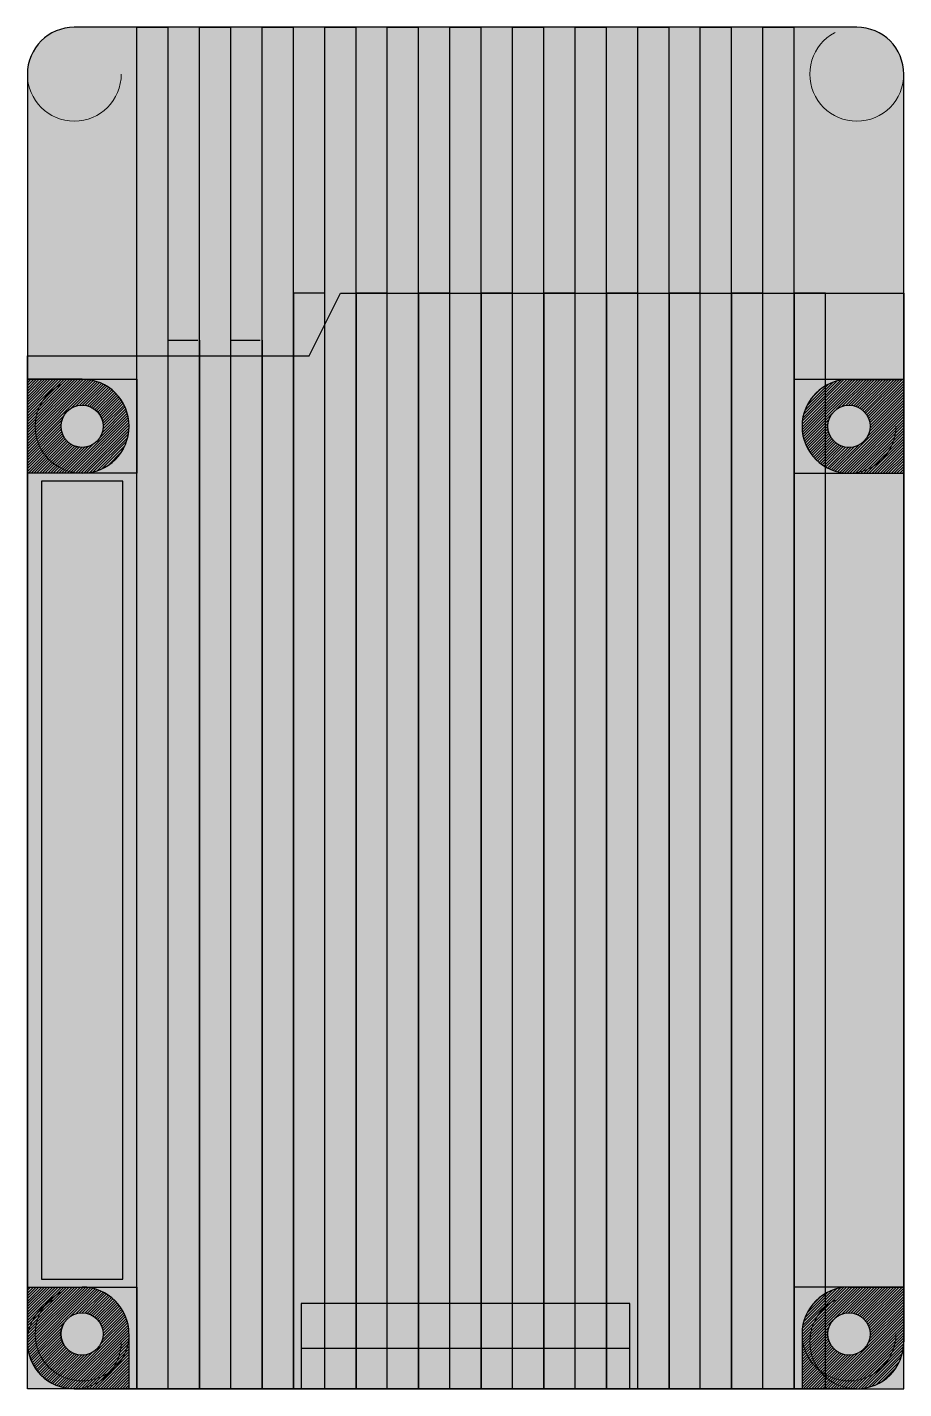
# Model space of a CAD drawing. Header units: millimetres. Extents: x -28 to 28, y 0 to 87.
import ezdxf

# ---------------------------------------------------------------- set-up
doc = ezdxf.new("R2010")
doc.units = ezdxf.units.MM
doc.linetypes.add('DASHED', pattern=[19.05, 12.7, -6.35])
doc.layers.get('0').update_dxf_attribs({"color": 2, "lineweight": 25, "true_color": 0xffff00})
for name, color, linetype, lineweight, true_color in [('0 fluting', 197, 'Continuous', 25, 0x3d3846), ('0 holders', 5, 'Continuous', 25, 0x0000ff), ('0 holes', 1, 'Continuous', 25, 0xff0000), ('1', 7, 'Continuous', 25, 0x000000), ('1 fluting', 197, 'Continuous', 25, 0x3d3846), ('gpio', 4, 'Continuous', 25, 0x00ffff), ('helper', 9, 'DASHED', 13, 0xbfbfbf), ('video', 6, 'Continuous', 25, 0xff00ff), ('video2', 30, 'Continuous', 25, 0xff7f00)]:
    doc.layers.add(name, color=color, linetype=linetype, lineweight=lineweight, true_color=true_color)
pattern_1 = [(45, (0, 0), (-0.08838835, 0.08838835), [])]

msp = doc.modelspace()

# ---------------------------------------------------------------- hatches: boundary and pattern name
h = msp.add_hatch(color=256)
edge = h.paths.add_edge_path()
edge.add_arc((24.5, 3.5), 1.35, 0, 360)
edge = h.paths.add_edge_path()
edge.add_arc((24.5, 61.5), 1.35, 0, 360)
edge = h.paths.add_edge_path()
edge.add_arc((-24.5, 3.5), 1.35, 0, 360)
edge = h.paths.add_edge_path()
edge.add_arc((25, 84), 3, 0, 90)
edge.add_line((25, 87), (-25, 87))
edge.add_arc((-25, 84), 3, 90, 180)
edge.add_line((-28, 84), (-28, 3))
edge.add_arc((-25, 3), 3, 180, 270)
edge.add_line((-25, 0), (25, 0))
edge.add_arc((25, 3), 3, 270, 0)
edge.add_line((28, 3), (28, 84))
edge = h.paths.add_edge_path()
edge.add_arc((-24.5, 61.5), 1.35, 0, 360)
at = {"layer": '0 fluting'}
for points in [[(-21, 0), (-21, 87), (-19, 87), (-19, 0)], [(-17, 0), (-17, 87), (-15, 87), (-15, 0)], [(-13, 0), (-13, 87), (-11, 87), (-11, 0)], [(-9, 0), (-9, 87), (-7, 87), (-7, 0)], [(-5, 0), (-5, 87), (-3, 87), (-3, 0)], [(-1, 0), (-1, 87), (1, 87), (1, 0)], [(3, 0), (3, 87), (5, 87), (5, 0)], [(7, 0), (7, 87), (9, 87), (9, 0)], [(11, 0), (11, 87), (13, 87), (13, 0)], [(15, 0), (15, 87), (17, 87), (17, 0)], [(19, 0), (19, 87), (21, 87), (21, 0)], [(-28, 64.506), (-21, 64.506), (-21, 58.5), (-28, 58.5)], [(28, 64.5), (21, 64.5), (21, 58.5), (28, 58.5)], [(-28, 6.502), (-21, 6.502), (-21, 0), (-28, 0)], [(21, 0), (28, 0), (28, 6.5), (21, 6.5)]]:
    msp.add_hatch(color=256, dxfattribs=at).paths.add_polyline_path(points)
at = {"layer": '0 holders'}
h = msp.add_hatch(dxfattribs=at)
h.set_pattern_fill('ANSI31', color=256, scale=0.5, style=0)
h.set_pattern_definition(pattern_1)
edge = h.paths.add_edge_path()
edge.add_line((-24.5, 64.506), (-28, 64.506))
edge.add_line((-28, 64.506), (-28, 58.506))
edge.add_line((-28, 58.506), (-24.5, 58.506))
edge.add_arc((-24.5, 61.506), 3, 270, 90)
edge = h.paths.add_edge_path()
edge.add_arc((-24.5, 61.506), 1.35, 0, 360)
h = msp.add_hatch(dxfattribs=at)
h.set_pattern_fill('ANSI31', color=256, scale=0.5, style=0)
h.set_pattern_definition(pattern_1)
edge = h.paths.add_edge_path()
edge.add_line((28, 64.5), (28, 58.5))
edge.add_line((28, 58.5), (24.5, 58.5))
edge.add_arc((24.5, 61.5), 3, 90, 270, ccw=False)
edge.add_line((24.5, 64.5), (28, 64.5))
edge = h.paths.add_edge_path()
edge.add_arc((24.5, 61.5), 1.35, 0, 360)
h = msp.add_hatch(dxfattribs=at)
h.set_pattern_fill('ANSI31', color=256, scale=0.5, style=0)
h.set_pattern_definition(pattern_1)
edge = h.paths.add_edge_path()
edge.add_line((-28, 6.502), (-24.508, 6.5))
edge.add_arc((-24.508, 3.5), 3, 0, 90, ccw=False)
edge.add_line((-21.508, 3.5), (-21.508, 0))
edge.add_line((-21.508, 0), (-25.008, 0))
edge.add_arc((-25.008, 3), 3, 180, 270, ccw=False)
edge.add_line((-28.008, 3), (-28, 6.502))
edge = h.paths.add_edge_path()
edge.add_arc((-24.508, 3.5), 1.35, 0, 360)
h = msp.add_hatch(dxfattribs=at)
h.set_pattern_fill('ANSI31', color=256, scale=0.5, style=0)
h.set_pattern_definition(pattern_1)
edge = h.paths.add_edge_path()
edge.add_arc((25, 3), 3, 270, 0)
edge.add_line((28, 3), (28, 6.5))
edge.add_line((28, 6.5), (24.5, 6.5))
edge.add_arc((24.5, 3.5), 3, 89.99999, 179.92161)
edge.add_line((21.5, 3.504), (21.5, 0))
edge.add_line((21.5, 0), (25, 0))
edge = h.paths.add_edge_path()
edge.add_arc((24.5, 3.5), 1.35, 0, 360)
at = {"layer": '1'}
h = msp.add_hatch(color=256, dxfattribs=at)
edge = h.paths.add_edge_path()
edge.add_arc((25, 3), 3, 270, 0)
edge.add_line((28, 3), (28, 70))
edge.add_line((28, 70), (-8, 70))
edge.add_line((-8, 70), (-10, 66))
edge.add_line((-10, 66), (-28, 66))
edge.add_line((-28, 66), (-28, 3))
edge.add_arc((-25, 3), 3, 180, 270)
edge.add_line((-25, 0), (25, 0))
at = {"layer": '1 fluting'}
for points in [[(-11, 70), (-11, 0), (-9, 0), (-9, 70)], [(-7, 70), (-7, 0), (-5, 0), (-5, 70)], [(-3, 70), (-3, 0), (-1, 0), (-1, 70)], [(1, 70), (1, 0), (3, 0), (3, 70)], [(5, 70), (5, 0), (7, 0), (7, 70)], [(9, 70), (9, 0), (11, 0), (11, 70)], [(13, 70), (13, 0), (15, 0), (15, 70)], [(17, 70), (17, 0), (19, 0), (19, 70)], [(21, 70), (21, 0), (23, 0), (23, 70)], [(-17, 0), (-19, 0), (-19, 67), (-17, 67)], [(-13, 0), (-15, 0), (-15, 67), (-13, 67)]]:
    msp.add_hatch(color=256, dxfattribs=at).paths.add_polyline_path(points)

# ---------------------------------------------------------------- linework, layer by layer
for p, q in [((25, 87), (-25, 87)), ((-28, 84), (-28, 3)), ((28, 3), (28, 84)), ((-25, 0), (25, 0))]:
    msp.add_line(p, q)
for centre, start, end in [((-25, 84), 90, 180), ((25, 84), 0, 90), ((-25, 3), 180, 270), ((25, 3), 270, 360)]:
    msp.add_arc(centre, 3, start, end)
at = {"layer": '0 fluting'}
for p, q in [((-21, 87), (-19, 87)), ((-21, 0), (-21, 87)), ((-19, 0), (-19, 87)), ((-17, 87), (-15, 87)), ((-17, 0), (-17, 87)), ((-15, 0), (-15, 87)), ((-13, 87), (-11, 87)), ((-13, 0), (-13, 87)), ((-11, 0), (-11, 87)), ((-9, 87), (-7, 87)), ((-9, 0), (-9, 87)), ((-7, 0), (-7, 87)), ((-5, 87), (-3, 87)), ((-5, 0), (-5, 87)), ((-3, 0), (-3, 87)), ((-1, 87), (1, 87)), ((-1, 0), (-1, 87)), ((1, 0), (1, 87)), ((3, 87), (5, 87)), ((3, 0), (3, 87)), ((5, 0), (5, 87)), ((7, 87), (9, 87)), ((7, 0), (7, 87)), ((9, 0), (9, 87)), ((11, 87), (13, 87)), ((11, 0), (11, 87)), ((13, 0), (13, 87)), ((15, 87), (17, 87)), ((15, 0), (15, 87)), ((17, 0), (17, 87)), ((19, 87), (21, 87)), ((19, 0), (19, 87)), ((21, 0), (21, 87)), ((-28, 64.506), (-21, 64.506)), ((-28, 58.5), (-28, 64.506)), ((-21, 64.506), (-21, 58.5)), ((28, 64.5), (21, 64.5)), ((21, 64.5), (21, 58.5)), ((28, 58.5), (28, 64.5)), ((-21, 58.5), (-28, 58.5)), ((21, 58.5), (28, 58.5)), ((-28, 6.502), (-21, 6.5)), ((-28, 0), (-28, 6.502)), ((-21, 6.5), (-21, 0)), ((28, 6.5), (21, 6.5)), ((21, 6.5), (21, 0)), ((28, 0), (28, 6.5)), ((-21, 0), (-28, 0)), ((-19, 0), (-21, 0)), ((-15, 0), (-17, 0)), ((-11, 0), (-13, 0)), ((-7, 0), (-9, 0)), ((-3, 0), (-5, 0)), ((1, 0), (-1, 0)), ((5, 0), (3, 0)), ((9, 0), (7, 0)), ((13, 0), (11, 0)), ((17, 0), (15, 0)), ((21, 0), (19, 0)), ((21, 0), (28, 0))]:
    msp.add_line(p, q, dxfattribs=at)
at = {"layer": '0 holders'}
for p, q in [((-24.5, 64.506), (-28, 64.506)), ((-28, 64.506), (-28, 58.506)), ((24.5, 64.5), (28, 64.5)), ((28, 64.5), (28, 58.5)), ((-24.5, 58.506), (-28, 58.506)), ((24.5, 58.5), (28, 58.5)), ((-28, 6.502), (-28.008, 3)), ((-28, 6.502), (-24.508, 6.5)), ((24.5, 6.5), (28, 6.5)), ((28, 6.5), (28, 3)), ((-21.508, 3.5), (-21.508, 0)), ((21.5, 3.504), (21.5, 0)), ((-25.008, 0), (-21.508, 0)), ((21.5, 0), (25, 0))]:
    msp.add_line(p, q, dxfattribs=at)
for centre in [(-24.5, 61.506), (24.5, 61.5), (-24.508, 3.5), (24.5, 3.5)]:
    msp.add_circle(centre, 1.35, dxfattribs=at)
for centre, start, end in [((-24.5, 61.506), 270, 90), ((24.5, 61.5), 90, 270), ((-24.508, 3.5), 360, 90), ((24.5, 3.5), 89.99999, 179.92161), ((-25.008, 3), 180, 270), ((25, 3), 270, 0)]:
    msp.add_arc(centre, 3, start, end, dxfattribs=at)
at = {"layer": '0 holes'}
for centre in [(-24.5, 61.5), (24.5, 61.5), (-24.5, 3.5), (24.5, 3.5)]:
    msp.add_circle(centre, 1.35, dxfattribs=at)
at = {"layer": '1'}
for p, q in [((-10, 66), (-8, 70)), ((-8, 70), (28, 70)), ((28, 70), (28, 3)), ((-28, 3), (-28, 66)), ((-28, 66), (-10, 66)), ((25, 0), (-25, 0))]:
    msp.add_line(p, q, dxfattribs=at)
for centre, start, end in [((-25, 3), 180, 270), ((25, 3), 270, 0)]:
    msp.add_arc(centre, 3, start, end, dxfattribs=at)
at = {"layer": '1 fluting'}
for p, q in [((-9, 70), (-11, 70)), ((-11, 70), (-11, 0)), ((-9, 0), (-9, 70)), ((-5, 70), (-7, 70)), ((-7, 70), (-7, 0)), ((-5, 0), (-5, 70)), ((-1, 70), (-3, 70)), ((-3, 70), (-3, 0)), ((-1, 0), (-1, 70)), ((3, 70), (1, 70)), ((1, 70), (1, 0)), ((3, 0), (3, 70)), ((7, 70), (5, 70)), ((5, 70), (5, 0)), ((7, 0), (7, 70)), ((11, 70), (9, 70)), ((9, 70), (9, 0)), ((11, 0), (11, 70)), ((15, 70), (13, 70)), ((13, 70), (13, 0)), ((15, 0), (15, 70)), ((19, 70), (17, 70)), ((17, 70), (17, 0)), ((19, 0), (19, 70)), ((23, 70), (21, 70)), ((21, 70), (21, 0)), ((23, 0), (23, 70)), ((-19, 67), (-17.115, 67)), ((-19, 0), (-19, 67)), ((-17, 67), (-17, 0)), ((-15, 67), (-13.115, 67)), ((-15, 0), (-15, 67)), ((-13, 67), (-13, 0)), ((-17, 0), (-19, 0)), ((-13, 0), (-15, 0)), ((-11, 0), (-9, 0)), ((-7, 0), (-5, 0)), ((-3, 0), (-1, 0)), ((1, 0), (3, 0)), ((5, 0), (7, 0)), ((9, 0), (11, 0)), ((13, 0), (15, 0)), ((17, 0), (19, 0)), ((21, 0), (23, 0))]:
    msp.add_line(p, q, dxfattribs=at)
at = {"layer": 'gpio'}
msp.add_lwpolyline([(-27.1, 7), (-22.4, 7), (-21.9, 7), (-21.9, 58), (-27.1, 58), (-27.1, 7)], dxfattribs=at)
at = {"layer": 'helper'}
for centre in [(-25, 84), (25, 84), (-24.5, 61.5), (24.5, 61.5), (-24.5, 3.5), (24.5, 3.5), (-25, 3), (25, 3)]:
    msp.add_circle(centre, 3, dxfattribs=at)
at = {"layer": 'video'}
msp.add_lwpolyline([(-10.5, 5.45), (-10.5, 2.6), (-10.5, 2.6), (-10.5, 2.6), (10.5, 2.6), (10.5, 2.6), (10.5, 2.6), (10.5, 5.45), (-10.5, 5.45)], dxfattribs=at)
at = {"layer": 'video2'}
msp.add_lwpolyline([(-10.5, 5.45), (-10.5, 5.45), (-10.5, 5.45), (-10.5, 0), (10.5, 0), (10.5, 5.45), (10.5, 5.45), (10.5, 5.45), (-10.5, 5.45)], dxfattribs=at)

doc.saveas('drawing.dxf')
